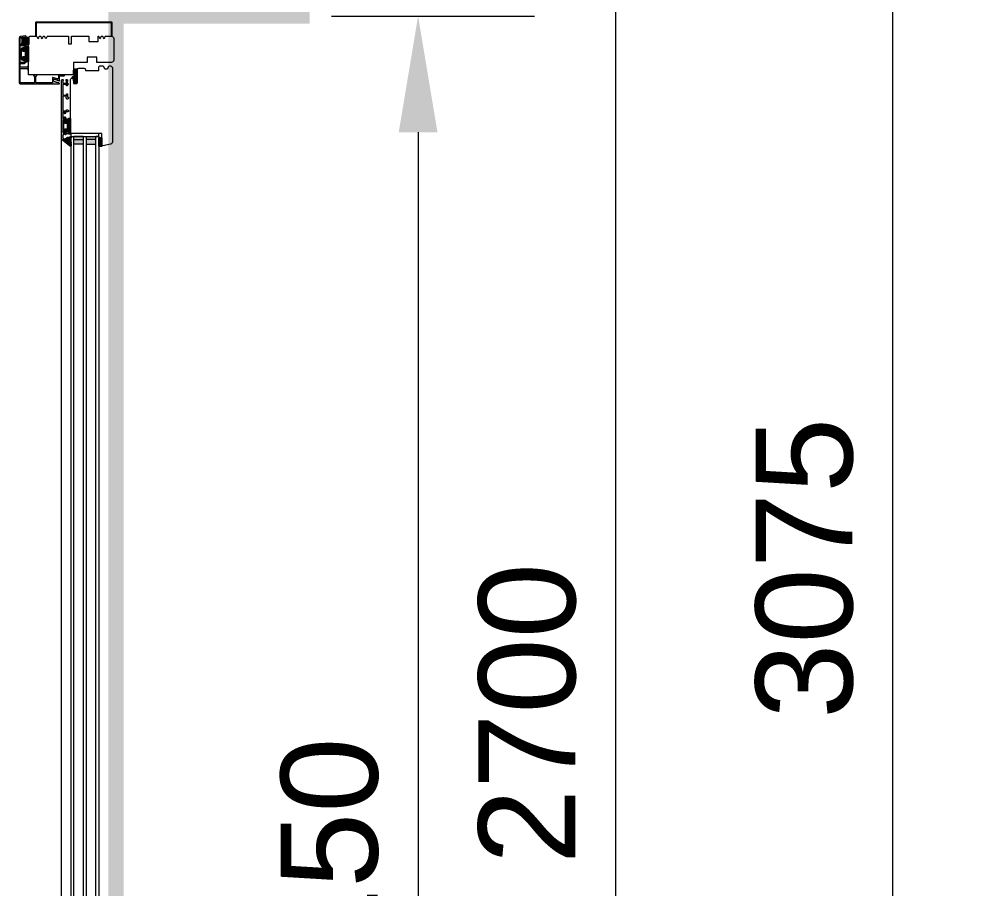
# Model space of a CAD drawing. Header units: inches. Extents: x -48459 to 205009, y 10398 to 54474.
# Drawn here: x 88844 to 90076, y 49098 to 50220 of the extents above; entities that cross this region are included whole.
import ezdxf

# ---------------------------------------------------------------- set-up
doc = ezdxf.new("R2010")
doc.units = ezdxf.units.IN
doc.header["$MEASUREMENT"] = 0
for name, color, linetype in [('10-095_Xref_Sections$0$1', 7, 'Continuous'), ('10-095_Xref_Sections$0$AR-Win', 5, 'Continuous'), ('10-095_Xref_Sections$0$AR-Win-Details', 1, 'Continuous'), ('10-095_Xref_Sections$0$SKR', 6, 'Continuous'), ('AR-backround', 9, 'Continuous'), ('AR-PROJECT-DIMS', 8, 'Continuous'), ('QSS EXIST WINDOW', 8, 'Continuous')]:
    doc.layers.add(name, color=color, linetype=linetype)
doc.layers.add('AIRTIGHTNESS-LINE', color=7, linetype='Continuous', true_color=0x3239f5)
doc.styles.add('MS_1.50_2.5mm', font='arial.ttf', dxfattribs={"height": 125})
doc.dimstyles.new('MS_1.50_2.5mm', dxfattribs={"dimtxt": 125, "dimasz": 150, "dimexe": 150, "dimexo": 100, "dimgap": 50, "dimtad": 1, "dimtoh": 1, "dimdec": 0, "dimdsep": 46, "dimtxsty": 'MS_1.50_2.5mm', "dimcen": 150, "dimclre": 256, "dimclrt": 4, "dimadec": 0, "dimazin": 0, "dimtfac": 1, "dimtdec": 0, "dimtix": 1, "dimtmove": 2, "dimatfit": 2, "dimfxl": 1, "dimlwd": 18, "dimlwe": 18, "dimarcsym": 0})

# ---------------------------------------------------------------- blocks, each defined once
blk = doc.blocks.new('*D214')
at = {"layer": 'AR-PROJECT-DIMS', "lineweight": 18, "transparency": 16777216}
for p, q in [((89714.3, 50674.2), (89764.3, 50674.2)), ((89714.3, 47974.2), (89764.3, 47974.2))]:
    blk.add_line(p, q, dxfattribs=at)
at = {"layer": 'AR-PROJECT-DIMS', "color": 0, "lineweight": 18, "transparency": 16777216}
blk.add_line((89614.3, 48124.2), (89614.3, 50524.2), dxfattribs=at)
at = {"layer": 'AR-PROJECT-DIMS', "color": 0, "transparency": 16777216}
for points in [[(89589.3, 50524.2), (89639.3, 50524.2), (89614.3, 50674.2)], [(89589.3, 48124.2), (89639.3, 48124.2), (89614.3, 47974.2)]]:
    blk.add_solid(points, dxfattribs=at)
at = {"layer": 'Defpoints', "color": 0, "transparency": 16777216}
for p in [(89614.3, 50674.2), (89614.3, 50674.2), (89614.3, 47974.2)]:
    blk.add_point(p, dxfattribs=at)
at = {"layer": 'AR-PROJECT-DIMS', "color": 4, "transparency": 16777216, "insert": (89500.4, 49324.2), "char_height": 125, "attachment_point": 5, "rotation": 90, "style": 'MS_1.50_2.5mm'}
blk.add_mtext('2700', dxfattribs=at)
blk = doc.blocks.new('*D215')
at = {"layer": 'AR-PROJECT-DIMS', "lineweight": 18, "transparency": 16777216}
for p, q in [((89953.9, 51049.2), (89821.9, 51049.2)), ((89953.9, 47974.2), (89821.9, 47974.2))]:
    blk.add_line(p, q, dxfattribs=at)
at = {"layer": 'AR-PROJECT-DIMS', "color": 0, "lineweight": 18, "transparency": 16777216}
blk.add_line((89971.9, 48124.2), (89971.9, 50899.2), dxfattribs=at)
at = {"layer": 'AR-PROJECT-DIMS', "color": 0, "transparency": 16777216}
for points in [[(89946.9, 50899.2), (89996.9, 50899.2), (89971.9, 51049.2)], [(89946.9, 48124.2), (89996.9, 48124.2), (89971.9, 47974.2)]]:
    blk.add_solid(points, dxfattribs=at)
at = {"layer": 'Defpoints', "color": 0, "transparency": 16777216}
for p in [(89971.9, 51049.2), (90053.9, 51049.2), (90053.9, 47974.2)]:
    blk.add_point(p, dxfattribs=at)
at = {"layer": 'AR-PROJECT-DIMS', "color": 4, "transparency": 16777216, "insert": (89858, 49511.7), "char_height": 125, "attachment_point": 5, "rotation": 90, "style": 'MS_1.50_2.5mm'}
blk.add_mtext('3075', dxfattribs=at)
blk = doc.blocks.new('*D216')
at = {"layer": 'AR-PROJECT-DIMS', "lineweight": 18, "transparency": 16777216}
for p, q in [((89247.6, 50224.2), (89509.2, 50224.2)), ((89247.6, 47974.2), (89509.2, 47974.2))]:
    blk.add_line(p, q, dxfattribs=at)
at = {"layer": 'AR-PROJECT-DIMS', "color": 0, "lineweight": 18, "transparency": 16777216}
blk.add_line((89359.2, 50074.2), (89359.2, 48124.2), dxfattribs=at)
at = {"layer": 'AR-PROJECT-DIMS', "color": 0, "transparency": 16777216}
for points in [[(89334.2, 50074.2), (89384.2, 50074.2), (89359.2, 50224.2)], [(89334.2, 48124.2), (89384.2, 48124.2), (89359.2, 47974.2)]]:
    blk.add_solid(points, dxfattribs=at)
at = {"layer": 'Defpoints', "color": 0, "transparency": 16777216}
for p in [(89147.6, 50224.2), (89147.6, 47974.2), (89359.2, 47974.2)]:
    blk.add_point(p, dxfattribs=at)
at = {"layer": 'AR-PROJECT-DIMS', "color": 4, "transparency": 16777216, "insert": (89245.4, 49099.2), "char_height": 125, "attachment_point": 5, "rotation": 90, "style": 'MS_1.50_2.5mm'}
blk.add_mtext('2250', dxfattribs=at)
blk = doc.blocks.new('10-095_Xref_Sections$0$new block')
at = {"layer": '10-095_Xref_Sections$0$SKR'}
blk.add_hatch(color=8, dxfattribs=at).paths.add_polyline_path([(0, 0), (7.6, 0), (7.6, 9), (0, 9)])
at = {"layer": '10-095_Xref_Sections$0$1'}
blk.add_lwpolyline([(0, 0), (7.6, 0), (7.6, 9), (0, 9)], close=True, dxfattribs=at)
blk = doc.blocks.new('10-095_Xref_Sections$0$DAFACELL 9x10')
at = {"layer": '10-095_Xref_Sections$0$1'}
blk.add_blockref('10-095_Xref_Sections$0$new block', (0, 0), dxfattribs=at)
blk = doc.blocks.new('10-095_Xref_Sections$0$0-8577')
at = {"layer": '10-095_Xref_Sections$0$SKR'}
h = blk.add_hatch(color=8, dxfattribs=at)
h.paths.add_polyline_path([(6.3, 5.4, 0.414214), (5.3, 6.4), (4.9, 6.4, 0.207979), (4.6, 6.3), (2.7, 3.9, -0.070255), (2.6, 3.9), (1.4, 3.1, 0.8435), (1.5, 2.7), (2.6, 3, 0.162392), (4.3, 4.2, -0.776926), (4.7, 4.1), (4.5, 1.4, -0.417663), (2.9, 0), (0, 0), (0, -0.1, 0.395204), (0.9, -1.1), (4.5, -1.1, -0.381979), (4.8, -1.4), (4.8, -3), (5.1, -9.7), (5.1, -9.7), (6.3, -10.3)])
h.paths.add_polyline_path([(3.8, -3.7, -0.071654), (4.8, -3), (4.8, -1.4, 0.377233), (4.5, -1.1), (0.9, -1.1, -0.395894), (0, -0.1), (0, 0), (-0.1, 0, 0.420356), (-0.2, -0.1, 0.387893), (0.9, -1.3), (3.9, -1.3, -0.711832), (4, -1.8, 0.06126), (2.8, -2.8, 0.086059), (1.9, -4.1, 0.248856), (2, -5.6, -0.835559), (1.9, -5.6, 0.60246), (1.3, -5.9), (1.3, -9.2, 0.188277), (1.6, -9.8), (2.1, -10.5, 0.197383), (2.8, -10.8), (3.2, -10.8, -0.050447), (3.3, -10.8), (6.2, -11.6, 0.622259), (6.5, -11.3, -0.102153), (6.3, -10.5), (6.3, -10.3), (5.1, -9.7), (3.2, -9.6, -0.550436), (3, -9.3, 0.211771), (3.5, -5.5, -0.112486), (3.5, -4.2, -0.163583)])
at = {"layer": '10-095_Xref_Sections$0$1'}
for points in [[(3, -9.3, 0.550436), (3.2, -9.6), (5.1, -9.7), (6.3, -10.3), (6.3, -10.5, 0.102153), (6.5, -11.3, -0.622259), (6.2, -11.6), (3.3, -10.8, 0.050447), (3.2, -10.8), (2.8, -10.8, -0.197383), (2.1, -10.5), (1.6, -9.8, -0.188277), (1.3, -9.2), (1.3, -5.9, -0.60246), (1.9, -5.6, 0.835559), (2, -5.6, -0.248856), (1.9, -4.1, -0.086059), (2.8, -2.8, -0.06126), (4, -1.8, 0.711832), (3.9, -1.3), (0.9, -1.3, -0.387893), (-0.2, -0.1, -0.420356), (-0.1, 0), (0, 0), (0, -0.1, 0.395204), (0.9, -1.1), (4.5, -1.1, -0.381979), (4.8, -1.4), (4.8, -3, 0.071654), (3.8, -3.7, 0.163583), (3.5, -4.2, 0.112486), (3.5, -5.5, -0.211771)], [(6.3, 5.4), (6.3, -10.3), (5.1, -9.7), (5.1, -9.7), (4.8, -1.4, 0.381979), (4.5, -1.1), (0.9, -1.1, -0.395204), (0, -0.1), (0, 0), (2.9, 0, 0.417663), (4.5, 1.4), (4.7, 4.1, 0.773489), (4.3, 4.2, -0.162392), (2.6, 3), (1.5, 2.7, -0.8435), (1.4, 3.1), (2.6, 3.9, 0.070255), (2.7, 3.9), (4.6, 6.3, -0.207979), (4.9, 6.4), (5.3, 6.4, -0.414214)]]:
    blk.add_lwpolyline(points, format="xyb", close=True, dxfattribs=at)
blk = doc.blocks.new('10-095_Xref_Sections$0$3719')
at = {"layer": '10-095_Xref_Sections$0$1'}
blk.add_line((0, 3), (0, 0), dxfattribs=at)
blk.add_lwpolyline([(-9.4, 3), (-9.4, 0), (9.4, 0), (9.4, 3)], close=True, dxfattribs=at)
blk.add_lwpolyline([(4.3, 3.9, -0.414214), (3.7, 4.4), (3.7, 6.4, -0.43286), (5.1, 7.7, -0.228005), (5.7, 7.4), (6.2, 6.7, -0.180307), (6.5, 5.3, 0.612104), (6.8, 5.2), (7.9, 5.7, 0.388879), (7.9, 6), (6.6, 8.9, 0.291473), (5.2, 9.8), (-5.2, 9.8, 0.291473), (-6.6, 8.9), (-7.9, 6, 0.388879), (-7.9, 5.7), (-6.8, 5.2, 0.612104), (-6.5, 5.3, -0.180307), (-6.2, 6.7), (-5.7, 7.4, -0.228005), (-5.1, 7.7, -0.43286), (-3.8, 6.4), (-3.8, 4.4, -0.414214), (-4.3, 3.9)], format="xyb", dxfattribs=at)
blk.add_lwpolyline([(7, 3), (6.8, 3.9), (-6.8, 3.9), (-7, 3)], dxfattribs=at)
blk = doc.blocks.new('10-095_Xref_Sections$0$0-7015')
at = {"layer": '10-095_Xref_Sections$0$SKR'}
blk.add_hatch(color=8, dxfattribs=at).paths.add_polyline_path([(4, 0), (4, 10), (0, 10), (0, 0)])
at = {"layer": '10-095_Xref_Sections$0$1'}
blk.add_lwpolyline([(4, 0), (4, 10), (0, 10), (0, 0)], close=True, dxfattribs=at)
blk = doc.blocks.new('10-095_Xref_Sections$0$0-9494')
at = {"layer": '10-095_Xref_Sections$0$SKR'}
h = blk.add_hatch(color=8, dxfattribs=at)
h.paths.add_polyline_path([(2.9, 2.7), (2.4, 2.7, -0.414214), (1.4, 3.7), (1.4, 7.7, -0.414214), (2.4, 8.7), (3, 8.7), (3, 9.2, 0.001268), (3, 9.2, 0.233167), (2.8, 9.6), (2.1, 10.2, 0.113307), (1.8, 10.3, -0.363964), (1, 11.4), (1, 11.5, 1), (0, 11.5), (0, 10.3, 0.15865), (0.2, 9.7), (0.8, 8.8, -0.181533), (0.9, 8.6), (0.9, 7), (0.8, 8.4, 1.490394), (0, 8.5), (0.6, 5.6, -0.224772), (0.8, 5.3), (0.8, 4.3, -0.02049), (0.5, 3.6), (0, 0.8, 1.097571), (0.8, 0.7), (1, 1.6, -0.606269), (1.5, 2.2), (2.7, 1.6, 0.757758), (3, 1.9)])
h.paths.add_polyline_path([(5.9, 3.8, 0.256885), (6, 4), (6, 5), (6.2, 5, 0.265117), (6.2, 5.6), (6, 5.6), (6, 6.5, 0.256885), (5.9, 6.7), (4.5, 7.6, 0.591235), (4.1, 7.4), (4.1, 7.2), (3.2, 7.3, -0.338897), (3, 7.6), (3, 8.7), (2.4, 8.7, 0.414214), (1.4, 7.7), (1.4, 3.7, 0.414214), (2.4, 2.7), (2.9, 2.7), (2.9, 3, -0.414214), (3.2, 3.3), (4.1, 3.4), (4.1, 3.1, 0.591235), (4.5, 2.9)])
h.paths.add_polyline_path([(3.1, 4.6), (3.1, 6, -0.414214), (3.4, 6.3), (4.7, 6.3, -0.351472), (5.1, 6), (5.1, 4.6, -0.351472), (4.7, 4.3), (3.4, 4.3, -0.414214)], flags=16)
h.paths.add_polyline_path([(2, 7.1, -1), (2.4, 7.1, -1)], flags=16)
at = {"layer": '10-095_Xref_Sections$0$1'}
for points in [[(1, 11.4, 0.363964), (1.8, 10.3, -0.113307), (2.1, 10.2), (2.8, 9.6, -0.233167), (3, 9.2, -0.001268), (3, 9.2), (3, 8.7), (2.4, 8.7, 0.414214), (1.4, 7.7), (1.4, 3.7, 0.414214), (2.4, 2.7), (2.9, 2.7), (3, 1.9, -0.757758), (2.7, 1.6), (1.5, 2.2, 0.606269), (1, 1.6), (0.8, 0.7, -1.097571), (0, 0.8), (0.5, 3.6, 0.02049), (0.8, 4.3), (0.8, 5.3, 0.224772), (0.6, 5.6), (0, 8.5, -1.490394), (0.8, 8.4), (0.9, 7), (0.9, 8.6, 0.181533), (0.8, 8.8), (0.2, 9.7, -0.15865), (0, 10.3), (0, 11.5, -1), (1, 11.5)], [(4.1, 7.2), (4.1, 7.4, -0.591235), (4.5, 7.6), (5.9, 6.7, -0.256885), (6, 6.5), (6, 5.6), (6.2, 5.6, -0.265117), (6.2, 5), (6, 5), (6, 4, -0.256885), (5.9, 3.8), (4.5, 2.9, -0.591235), (4.1, 3.1), (4.1, 3.4), (3.2, 3.3, 0.414214), (2.9, 3), (2.9, 2.7), (2.4, 2.7, -0.414214), (1.4, 3.7), (1.4, 7.7, -0.414214), (2.4, 8.7), (3, 8.7), (3, 7.6, 0.338897), (3.2, 7.3)], [(3.4, 4.3, -0.414214), (3.1, 4.6), (3.1, 6, -0.414214), (3.4, 6.3), (4.7, 6.3, -0.351472), (5.1, 6), (5.1, 4.6, -0.351472), (4.7, 4.3)]]:
    blk.add_lwpolyline(points, format="xyb", close=True, dxfattribs=at)
blk.add_circle((2.2, 7.1), 0.201, dxfattribs=at)

msp = doc.modelspace()

# ---------------------------------------------------------------- hatches: boundary and pattern name
at = {"layer": 'AIRTIGHTNESS-LINE'}
h = msp.add_hatch(color=256, dxfattribs=at)
h.dxf.hatch_style = 1
h.paths.add_polyline_path([(90979.4, 50234.2), (90739.3, 50234.2), (90739.3, 51059.2), (89199.4, 51059.2), (89199.4, 50234.2), (88959.3, 50234.2), (88959.3, 47964.2), (90979.4, 47964.2)])
h.paths.add_polyline_path([(89219.4, 50214.2), (89219.4, 51039.2), (90719.3, 51039.2), (90719.3, 50214.2), (90959.4, 50214.2), (90959.4, 47984.2), (88979.3, 47984.2), (88979.3, 50214.2)], flags=16)
at = {"layer": 'QSS EXIST WINDOW', "lineweight": 13}
for points in [[(88846.1, 50197.8), (88852.7, 50198.6, -0.450467), (88853.3, 50198.1), (88853.3, 50197.7, -0.378866), (88852.8, 50197.2), (88849.2, 50196.8, 0.378866), (88848.8, 50196.3), (88848.8, 50195.3, -0.418465), (88848.1, 50194.6, -0.418465), (88847.4, 50195.3), (88847.4, 50196.3, 0.450467), (88847.1, 50196.5), (88846.3, 50196.4, 0.378866), (88845.8, 50195.8), (88845.8, 50187.7, 0.414214), (88845.9, 50187.6), (88847.3, 50187.6, 0.414214), (88847.4, 50187.7), (88847.4, 50188.9, -0.418465), (88848.1, 50189.6, -0.418465), (88848.8, 50188.9), (88848.8, 50187.7, 0.414214), (88848.9, 50187.6), (88850.8, 50187.6, -0.170484), (88851.1, 50187.5), (88853.1, 50186, -0.227653), (88853.3, 50185.6), (88853.3, 50182.9, -0.339455), (88852.9, 50182.4), (88852.3, 50182.2, -0.065543), (88852.2, 50182.2), (88851.4, 50182.2, -0.267951), (88851.2, 50182.3), (88850.8, 50183, -0.131651), (88850.8, 50183.1), (88850.8, 50183.4, -0.183041), (88850.8, 50183.5), (88851.7, 50184.6, 0.428552), (88851.7, 50185.3), (88850.7, 50186.1, 0.170484), (88850.3, 50186.2), (88846.3, 50186.2, 0.414214), (88845.8, 50185.7), (88845.8, 50164.7, 0.414214), (88846.3, 50164.2), (88850.3, 50164.2, 0.170484), (88850.7, 50164.3), (88851.7, 50165.1, 0.428552), (88851.7, 50165.8), (88850.8, 50166.9, -0.183041), (88850.8, 50167), (88850.8, 50167.3, -0.131651), (88850.8, 50167.4), (88851.2, 50168.1, -0.267951), (88851.4, 50168.2), (88852.2, 50168.2, -0.065543), (88852.3, 50168.2), (88852.9, 50168, -0.339455), (88853.3, 50167.6), (88853.3, 50164.8, -0.227653), (88853.1, 50164.5), (88851.1, 50162.9, -0.170484), (88850.8, 50162.8), (88846.3, 50162.8, 0.414214), (88845.8, 50162.3), (88845.8, 50158.5, 0.414214), (88846.3, 50158), (88854.5, 50158, 0.414214), (88855, 50158.5), (88855, 50158.8, -0.414214), (88855.5, 50159.3), (88855.9, 50159.3, -0.414214), (88856.4, 50158.8), (88856.4, 50155.8, -0.414214), (88855.9, 50155.3), (88855.5, 50155.3, -0.414214), (88855, 50155.8), (88855, 50156.1, 0.414214), (88854.5, 50156.6), (88846.3, 50156.6, 0.414214), (88845.8, 50156.1), (88845.8, 50138.6, 0.414214), (88846.4, 50138), (88863.9, 50138, 0.414214), (88864.4, 50138.5), (88864.4, 50146.3, 0.414214), (88863.9, 50146.8), (88863.6, 50146.8, -0.414214), (88863.1, 50147.3), (88863.1, 50147.7, -0.414214), (88863.6, 50148.2), (88866.6, 50148.2, -0.414214), (88867.1, 50147.7), (88867.1, 50147.3, -0.414214), (88866.6, 50146.8), (88866.3, 50146.8, 0.414214), (88865.8, 50146.3), (88865.8, 50138.5, 0.414214), (88866.3, 50138), (88887, 50138, 0.414214), (88887.5, 50138.5), (88887.5, 50144.5, -0.504041), (88888.1, 50144.9), (88893.7, 50143.2, 0.504041), (88895, 50144.2), (88895, 50147.7, -0.414214), (88895.5, 50148.2), (88902.2, 50148.2, -0.43695), (88902.9, 50147.5, -0.43695), (88902.2, 50146.8), (88897.4, 50146.8, 0.414214), (88896.4, 50145.8), (88896.4, 50140.8, -0.509525), (88896.2, 50140.7), (88895.3, 50141.1), (88895.3, 50141.3), (88894.7, 50141.2), (88894.7, 50141.5), (88894.1, 50141.4), (88894.2, 50141.7), (88893.5, 50141.6), (88893.6, 50141.9), (88893, 50141.8), (88893, 50142.1), (88892.4, 50142), (88892.4, 50142.2), (88891.8, 50142.2), (88891.9, 50142.4), (88891.2, 50142.4), (88891.3, 50142.6), (88890.7, 50142.6), (88889.5, 50142.9, 0.509525), (88888.9, 50142.5), (88888.9, 50140.6, 0.32492), (88889.2, 50140.1), (88890.1, 50139.8), (88890.6, 50139.4), (88890.7, 50139.6), (88891.2, 50139.2), (88891.3, 50139.4), (88891.8, 50139), (88891.8, 50139.2), (88892.4, 50138.8), (88892.4, 50139), (88892.9, 50138.6), (88893, 50138.9), (88893.5, 50138.4), (88893.6, 50138.7), (88894.1, 50138.2), (88894.1, 50138.5), (88894.7, 50138), (88894.7, 50138.3), (88895.7, 50138, -0.320103), (88896.4, 50137.1), (88896.4, 50136.8, -0.414214), (88896.2, 50136.6), (88846.4, 50136.6, -0.414214), (88844.4, 50138.6), (88844.4, 50195.8, -0.378866)], [(88906, 50142.2, -0.414214), (88906.7, 50141.5), (88906.7, 50140.9, -0.490362), (88906.4, 50140.7), (88906.6, 50140.4, -0.689457), (88906.4, 50140.1), (88906.6, 50139.8, -0.689457), (88906.4, 50139.4), (88906.6, 50139.1, -0.689457), (88906.4, 50138.8), (88906.6, 50138.5, -0.6894), (88906.4, 50138.2), (88906.4, 50137.6, 0.414214), (88906.9, 50137.1), (88907.3, 50137.1, -1.064712), (88907.2, 50135.9, 0.451416), (88907, 50135.7), (88907, 50135.1, -0.414214), (88906, 50134.1), (88905.8, 50134.1, -0.812836), (88905.6, 50134.7, 0.298217), (88905.8, 50134.9), (88905.8, 50135.7, 0.414214), (88905.6, 50135.9), (88901.1, 50135.9, 0.414214), (88900.6, 50135.4), (88900.6, 50134.9, 0.298218), (88900.7, 50134.7, -0.654656), (88900.7, 50134.1, 0.298218), (88900.6, 50133.9), (88900.6, 50124.1, 0.298218), (88900.7, 50123.9, -0.654656), (88900.7, 50123.3, 0.298218), (88900.6, 50123.1), (88900.6, 50122.6, 0.414214), (88901.1, 50122.1), (88905.6, 50122.1, 0.414214), (88905.8, 50122.3), (88905.8, 50123.1, 0.298217), (88905.6, 50123.3, -0.812836), (88905.8, 50123.9), (88906, 50123.9, -0.414214), (88907, 50122.9), (88907, 50119.8, 0.414214), (88907.2, 50119.6), (88907.7, 50119.6, -0.414214), (88907.9, 50119.4), (88907.9, 50117.8, -0.339454), (88907.5, 50117.3), (88906.9, 50117.1, -0.065544), (88906.8, 50117.1), (88906, 50117.1, -0.267949), (88905.8, 50117.2), (88905.3, 50118.1, -0.131652), (88905.3, 50118.2), (88905.3, 50120.5, 0.414214), (88905.1, 50120.7), (88901.3, 50120.7, 0.414214), (88900.8, 50120.2), (88900.8, 50102.3, 0.414214), (88901.3, 50101.8), (88905, 50101.8, 0.267949), (88905.2, 50101.9), (88905.8, 50103, -0.267949), (88906, 50103.1), (88906.8, 50103.1, -0.065544), (88906.9, 50103.1), (88907.5, 50102.9, -0.339454), (88907.9, 50102.5), (88907.9, 50101.1, -0.414214), (88907.4, 50100.6), (88904.5, 50100.6, 0.414214), (88904.3, 50100.4), (88904.3, 50099.1, -0.414214), (88903.3, 50098.1), (88903.1, 50098.1, -0.812836), (88902.9, 50098.7, 0.298217), (88903.1, 50098.8), (88903.1, 50100.2, 0.414214), (88902.9, 50100.4), (88901.3, 50100.4, 0.414214), (88900.8, 50099.9), (88900.8, 50098.8, 0.298217), (88900.9, 50098.7, -0.654654), (88900.9, 50098.1, 0.298217), (88900.8, 50097.9), (88900.8, 50094.3, 0.298219), (88900.9, 50094.1, -0.65466), (88900.9, 50093.5, 0.298219), (88900.8, 50093.4), (88900.8, 50092.4, 0.414214), (88901.3, 50091.9), (88902.9, 50091.9, 0.414214), (88903.1, 50092.1), (88903.1, 50093.4, 0.298217), (88902.9, 50093.5, -0.812836), (88903.1, 50094.1), (88903.3, 50094.1, -0.414214), (88904.3, 50093.1), (88904.3, 50091.8, 0.414214), (88904.5, 50091.6), (88907.4, 50091.6, -0.414214), (88907.9, 50091.1), (88907.9, 50089.8, -0.339454), (88907.5, 50089.3), (88906.9, 50089.1, -0.065544), (88906.8, 50089.1), (88906, 50089.1, -0.267949), (88905.8, 50089.2), (88905.2, 50090.3, 0.267949), (88905, 50090.4), (88901.3, 50090.4, 0.414214), (88900.8, 50089.9), (88900.8, 50074.5, 0.414214), (88901.3, 50074), (88905.1, 50074, 0.267949), (88905.3, 50074.1), (88905.8, 50075, -0.267949), (88906, 50075.1), (88906.8, 50075.1, -0.065544), (88906.9, 50075.1), (88907.5, 50074.9, -0.339454), (88907.9, 50074.5), (88907.9, 50072.8, -0.414214), (88907.4, 50072.3), (88905.1, 50072.3, 0.414214), (88904.9, 50072.1), (88904.9, 50071.8, -0.414214), (88904.2, 50071.1), (88904, 50071.1, -0.720759), (88903.8, 50071.6, 0.236068), (88903.9, 50071.8), (88903.9, 50072.4, 0.414214), (88903.7, 50072.6), (88902, 50072.6, 0.414214), (88901.8, 50072.4), (88901.8, 50071.8, 0.236068), (88901.8, 50071.6, -0.941844), (88901.5, 50071.1, 0.577398), (88900.8, 50070.7), (88900.8, 50066.6, 0.577376), (88901.5, 50066.2, -0.941813), (88901.8, 50065.7, 0.236068), (88901.8, 50065.5), (88901.8, 50064.9, 0.230868), (88901.8, 50064.7), (88903.5, 50063.4, 0.624869), (88903.9, 50063.5), (88903.9, 50065.5, 0.236068), (88903.8, 50065.7, -0.720759), (88904, 50066.2), (88904.3, 50066.2, 0.167343), (88904.4, 50066.2), (88906.2, 50067.6, -0.624869), (88908.2, 50066.7), (88908.2, 50066.1, -0.414214), (88907.5, 50065.4), (88907.4, 50065.4, -0.414214), (88907.2, 50065.6), (88907.2, 50066.7, 0.624869), (88906.8, 50066.9), (88904.9, 50065.4, 0.230868), (88904.9, 50065.2), (88904.9, 50062.2, 0.230868), (88904.9, 50062), (88906.8, 50060.6, 0.624869), (88907.2, 50060.7), (88907.2, 50061.2, -0.414214), (88907.4, 50061.4), (88907.5, 50061.4, -0.414214), (88908.2, 50060.7), (88908.2, 50059.4, 0.230868), (88908.2, 50059.2), (88910, 50057.9, -0.230868), (88910.2, 50057.5), (88910.2, 50057.2, -0.624869), (88909.3, 50056.8), (88900.7, 50063.5, -0.230868), (88900.7, 50063.7), (88900.7, 50063.9, 0.414214), (88900.5, 50064.1), (88900.1, 50064.1, -0.167343), (88900, 50064.1), (88899.5, 50064.5, -0.230868), (88899.2, 50065.2), (88899.2, 50141.2, -0.414214), (88900.2, 50142.2), (88900.6, 50142.2, -0.414214), (88901.3, 50141.5), (88901.3, 50141.4, -0.414214), (88901.1, 50141.2), (88900.8, 50141.2, 0.414214), (88900.6, 50141), (88900.6, 50137.9, 0.414214), (88901.1, 50137.4), (88905, 50137.4, 0.414214), (88905.5, 50137.9), (88905.5, 50141, 0.414214), (88905.3, 50141.2), (88905, 50141.2, -0.414214), (88904.8, 50141.4), (88904.8, 50141.5, -0.414214), (88905.5, 50142.2)]]:
    msp.add_hatch(color=256, dxfattribs=at).paths.add_polyline_path(points)
h = msp.add_hatch(color=256, dxfattribs=at)
h.paths.add_polyline_path([(88915.2, 50064.7), (88927.2, 50064.7), (88927.2, 50068.7), (88915.2, 50068.7)])
h.paths.add_polyline_path([(88915.2, 50058.7), (88927.2, 50058.7), (88927.2, 50064.7), (88915.2, 50064.7)])
h.paths.add_polyline_path([(88931.2, 50058.7), (88943.2, 50058.7), (88943.2, 50064.7), (88931.2, 50064.7)])
h.paths.add_polyline_path([(88931.2, 50064.7), (88943.2, 50064.7), (88943.2, 50068.7), (88931.2, 50068.7)])

# ---------------------------------------------------------------- linework, layer by layer
at = {"layer": '10-095_Xref_Sections$0$AR-Win-Details'}
msp.add_lwpolyline([(88866.4, 50198.2), (88866.4, 50216.2), (88963.4, 50216.2), (88963.4, 50198.2)], dxfattribs=at)
at = {"layer": 'AR-backround', "lineweight": 13}
for points in [[(88911.2, 50068.7), (88911.2, 48068.5), (88915.2, 48068.5), (88915.2, 50068.7)], [(88927.2, 50068.7), (88927.2, 48068.5), (88931.2, 48068.5), (88931.2, 50068.7)], [(88947.2, 50068.7), (88947.2, 48068.5), (88943.2, 48068.5), (88943.2, 50068.7)]]:
    msp.add_lwpolyline(points, dxfattribs=at)
at = {"layer": 'QSS EXIST WINDOW', "lineweight": 13}
for p, q in [((88899.2, 48072), (88899.2, 50065.2)), ((88927.2, 50068.7), (88915.2, 50068.7)), ((88915.2, 50064.7), (88927.2, 50064.7)), ((88927.2, 50058.7), (88915.2, 50058.7)), ((88931.2, 50068.7), (88943.2, 50068.7)), ((88943.2, 50064.7), (88931.2, 50064.7)), ((88931.2, 50058.7), (88943.2, 50058.7))]:
    msp.add_line(p, q, dxfattribs=at)
for points in [[(88866.6, 50146.8, 0.414214), (88867.1, 50147.3), (88867.1, 50147.7, 0.414214), (88866.6, 50148.2), (88863.6, 50148.2, 0.414214), (88863.1, 50147.7), (88863.1, 50147.3, 0.414214), (88863.6, 50146.8), (88863.9, 50146.8, -0.414214), (88864.4, 50146.3), (88864.4, 50138.5, -0.414214), (88863.9, 50138), (88846.4, 50138, -0.414214), (88845.8, 50138.6), (88845.8, 50156.1, -0.414214), (88846.3, 50156.6), (88854.5, 50156.6, -0.414214), (88855, 50156.1), (88855, 50155.8, 0.414214), (88855.5, 50155.3), (88855.9, 50155.3, 0.414214), (88856.4, 50155.8), (88856.4, 50158.8, 0.414214), (88855.9, 50159.3), (88855.5, 50159.3, 0.414214), (88855, 50158.8), (88855, 50158.5, -0.414214), (88854.5, 50158), (88846.3, 50158, -0.414214), (88845.8, 50158.5), (88845.8, 50162.3, -0.414214), (88846.3, 50162.8), (88850.8, 50162.8, 0.170484), (88851.1, 50162.9), (88853.1, 50164.5, 0.227653), (88853.3, 50164.8), (88853.3, 50167.6, 0.339455), (88852.9, 50168), (88852.3, 50168.2, 0.065543), (88852.2, 50168.2), (88851.4, 50168.2, 0.267951), (88851.2, 50168.1), (88850.8, 50167.4, 0.131651), (88850.8, 50167.3), (88850.8, 50167, 0.183041), (88850.8, 50166.9), (88851.7, 50165.8, -0.428552), (88851.7, 50165.1), (88850.7, 50164.3, -0.170484), (88850.3, 50164.2), (88846.3, 50164.2, -0.414214), (88845.8, 50164.7), (88845.8, 50185.7, -0.414214), (88846.3, 50186.2), (88850.3, 50186.2, -0.170484), (88850.7, 50186.1), (88851.7, 50185.3, -0.428552), (88851.7, 50184.6), (88850.8, 50183.5, 0.183041), (88850.8, 50183.4), (88850.8, 50183.1, 0.131651), (88850.8, 50183), (88851.2, 50182.3, 0.267951), (88851.4, 50182.2), (88852.2, 50182.2, 0.065543), (88852.3, 50182.2), (88852.9, 50182.4, 0.339455), (88853.3, 50182.9), (88853.3, 50185.6, 0.227653), (88853.1, 50186), (88851.1, 50187.5, 0.170484), (88850.8, 50187.6), (88848.9, 50187.6, -0.414214), (88848.8, 50187.7), (88848.8, 50188.9, 0.414214), (88848.1, 50189.6), (88848, 50189.6, 0.414214), (88847.4, 50188.9), (88847.4, 50187.7, -0.414214), (88847.3, 50187.6), (88845.9, 50187.6, -0.414214), (88845.8, 50187.7), (88845.8, 50195.8, -0.378866), (88846.3, 50196.4), (88847.1, 50196.5, -0.450467), (88847.4, 50196.3), (88847.4, 50195.3, 0.414214), (88848, 50194.6), (88848.1, 50194.6, 0.414214), (88848.8, 50195.3), (88848.8, 50196.3, -0.378866), (88849.2, 50196.8), (88852.8, 50197.2, 0.378866), (88853.3, 50197.7), (88853.3, 50198.1, 0.450467), (88852.7, 50198.6), (88846.1, 50197.8, 0.378866), (88844.4, 50195.8), (88844.4, 50138.6, 0.414214), (88846.4, 50136.6), (88896.2, 50136.6, 0.414214), (88896.4, 50136.8), (88896.4, 50137, 0.329751), (88895.7, 50138), (88894.7, 50138.3), (88894.7, 50138), (88894.1, 50138.5), (88894.1, 50138.2), (88893.6, 50138.7), (88893.5, 50138.4), (88893, 50138.9), (88892.9, 50138.6), (88892.4, 50139), (88892.4, 50138.8), (88891.8, 50139.2), (88891.8, 50139), (88891.3, 50139.4), (88891.2, 50139.2), (88890.7, 50139.6), (88890.6, 50139.4), (88890.1, 50139.8), (88889.2, 50140.1, -0.32492), (88888.9, 50140.6), (88888.9, 50142.5, -0.509525), (88889.5, 50142.9), (88890.7, 50142.6), (88891.3, 50142.6), (88891.2, 50142.4), (88891.9, 50142.4), (88891.8, 50142.2), (88892.4, 50142.2), (88892.4, 50142), (88893, 50142.1), (88893, 50141.8), (88893.6, 50141.9), (88893.5, 50141.6), (88894.2, 50141.7), (88894.1, 50141.4), (88894.7, 50141.5), (88894.7, 50141.2), (88895.3, 50141.3), (88895.3, 50141.1), (88896.2, 50140.7, 0.509525), (88896.4, 50140.8), (88896.4, 50145.8, -0.414214), (88897.4, 50146.8), (88902.2, 50146.8, 0.414214), (88902.9, 50147.5), (88902.9, 50147.6, 0.414214), (88902.2, 50148.2), (88895.5, 50148.2, 0.414214), (88895, 50147.7), (88895, 50144.2, -0.504041), (88893.7, 50143.2), (88888.1, 50144.9, 0.504041), (88887.5, 50144.5), (88887.5, 50138.5, -0.414214), (88887, 50138), (88866.3, 50138, -0.414214), (88865.8, 50138.5), (88865.8, 50146.3, -0.414214), (88866.3, 50146.8)], [(88934.4, 50198.2), (88934.4, 50191.2), (88946.4, 50191.2), (88946.4, 50198.2, -0.314197), (88947.3, 50197.6), (88947.9, 50195.9, 0.697224), (88949.8, 50195.9), (88950.4, 50197.6, -0.697224), (88952.3, 50197.6), (88952.9, 50195.9, 0.697224), (88954.8, 50195.9), (88955.4, 50197.6, -0.314197), (88956.4, 50198.2), (88963.4, 50198.2, -0.414214), (88966.4, 50195.2), (88966.4, 50167.2, -0.414214), (88963.4, 50164.2), (88944.8, 50164.2), (88944.8, 50171.2), (88932.4, 50171.2), (88932.4, 50164.2), (88914.4, 50164.2), (88914.4, 50149.7, -0.414214), (88912.9, 50148.2), (88856.4, 50148.2), (88856.4, 50195.2, -0.414214), (88859.4, 50198.2), (88866.4, 50198.2, -0.314197), (88867.3, 50197.6), (88867.9, 50195.9, 0.697224), (88869.8, 50195.9), (88870.4, 50197.6, -0.697224), (88872.3, 50197.6), (88872.9, 50195.9, 0.697224), (88874.8, 50195.9), (88875.4, 50197.6, -0.697224), (88877.3, 50197.6), (88877.9, 50195.9, 0.697224), (88879.8, 50195.9), (88880.4, 50197.6, -0.314197), (88881.4, 50198.2), (88907.9, 50198.2), (88907.9, 50188.2), (88911.9, 50188.2), (88911.9, 50198.2)], [(88951.2, 50057.7), (88951.2, 50072.7), (88910.9, 50072.7), (88910.9, 50142.2, -0.414214), (88912.9, 50144.2), (88914.4, 50144.2), (88914.4, 50137.2), (88919.4, 50137.2), (88919.4, 50154.7, -0.414214), (88921.4, 50156.7), (88928.4, 50156.7, -0.414214), (88929.9, 50155.2), (88929.9, 50153.7), (88947.2, 50153.7), (88947.2, 50158.2, -0.414214), (88948.7, 50159.7), (88952.4, 50159.7, -0.414214), (88953.9, 50158.2), (88953.9, 50157.7, 0.414214), (88955.4, 50156.2), (88957.9, 50156.2, 0.414214), (88959.4, 50157.7), (88959.4, 50158.2, -0.414214), (88960.9, 50159.7), (88961.9, 50159.7, -0.414214), (88964.9, 50156.7), (88964.9, 50061.8, -0.354119), (88962.5, 50058.9), (88952.4, 50056.7, -0.476976)], [(88905, 50141.2, -0.414214), (88904.8, 50141.4), (88904.8, 50141.5, -0.414214), (88905.5, 50142.2), (88906, 50142.2, -0.414214), (88906.7, 50141.5), (88906.7, 50141.5), (88906.7, 50140.9, -0.490362), (88906.4, 50140.7), (88906.6, 50140.4, -0.689457), (88906.4, 50140.1), (88906.6, 50139.8, -0.689457), (88906.4, 50139.4), (88906.6, 50139.1, -0.689457), (88906.4, 50138.8), (88906.6, 50138.5, -0.6894), (88906.4, 50138.2), (88906.4, 50137.6, 0.414214), (88906.9, 50137.1), (88907.3, 50137.1, -1.064712), (88907.2, 50135.9, 0.451416), (88907, 50135.7), (88907, 50135.1, -0.414214), (88906, 50134.1), (88905.8, 50134.1, -0.812836), (88905.6, 50134.7, 0.298217), (88905.8, 50134.9), (88905.8, 50135.7, 0.414214), (88905.6, 50135.9), (88901.1, 50135.9, 0.414214), (88900.6, 50135.4), (88900.6, 50134.9, 0.298218), (88900.7, 50134.7, -0.654656), (88900.7, 50134.1, 0.298218), (88900.6, 50133.9), (88900.6, 50124.1, 0.298218), (88900.7, 50123.9, -0.654656), (88900.7, 50123.3, 0.298218), (88900.6, 50123.1), (88900.6, 50122.6, 0.414214), (88901.1, 50122.1), (88905.6, 50122.1, 0.414214), (88905.8, 50122.3), (88905.8, 50123.1, 0.298217), (88905.6, 50123.3, -0.812836), (88905.8, 50123.9), (88906, 50123.9, -0.414214), (88907, 50122.9), (88907, 50119.8, 0.414214), (88907.2, 50119.6), (88907.7, 50119.6, -0.414214), (88907.9, 50119.4), (88907.9, 50117.8, -0.339454), (88907.5, 50117.3), (88906.9, 50117.1, -0.065544), (88906.8, 50117.1), (88906, 50117.1, -0.267949), (88905.8, 50117.2), (88905.3, 50118.1, -0.131652), (88905.3, 50118.2), (88905.3, 50120.5, 0.414214), (88905.1, 50120.7), (88901.3, 50120.7, 0.414214), (88900.8, 50120.2), (88900.8, 50102.3, 0.414214), (88901.3, 50101.8), (88905, 50101.8, 0.267949), (88905.2, 50101.9), (88905.8, 50103, -0.267949), (88906, 50103.1), (88906.8, 50103.1, -0.065544), (88906.9, 50103.1), (88907.5, 50102.9, -0.339454), (88907.9, 50102.5), (88907.9, 50101.1, -0.414214), (88907.4, 50100.6), (88904.5, 50100.6, 0.414214), (88904.3, 50100.4), (88904.3, 50099.1, -0.414214), (88903.3, 50098.1), (88903.1, 50098.1, -0.812836), (88902.9, 50098.7, 0.298217), (88903.1, 50098.8), (88903.1, 50100.2, 0.414214), (88902.9, 50100.4), (88901.3, 50100.4, 0.414214), (88900.8, 50099.9), (88900.8, 50098.8, 0.298217), (88900.9, 50098.7, -0.654654), (88900.9, 50098.1, 0.298217), (88900.8, 50097.9), (88900.8, 50094.3, 0.298219), (88900.9, 50094.1, -0.65466), (88900.9, 50093.5, 0.298219), (88900.8, 50093.4), (88900.8, 50092.4, 0.414214), (88901.3, 50091.9), (88902.9, 50091.9), (88902.9, 50091.9, 0.414214), (88903.1, 50092.1), (88903.1, 50093.4, 0.298217), (88902.9, 50093.5, -0.812836), (88903.1, 50094.1), (88903.3, 50094.1, -0.414214), (88904.3, 50093.1), (88904.3, 50091.8, 0.414214), (88904.5, 50091.6), (88907.4, 50091.6, -0.414214), (88907.9, 50091.1), (88907.9, 50089.8, -0.339454), (88907.5, 50089.3), (88906.9, 50089.1, -0.065544), (88906.8, 50089.1), (88906, 50089.1, -0.267949), (88905.8, 50089.2), (88905.2, 50090.3, 0.267949), (88905, 50090.4), (88901.3, 50090.4, 0.414214), (88900.8, 50089.9), (88900.8, 50074.5, 0.414214), (88901.3, 50074), (88905.1, 50074, 0.267949), (88905.3, 50074.1), (88905.8, 50075, -0.267949), (88906, 50075.1), (88906.8, 50075.1, -0.065544), (88906.9, 50075.1), (88907.5, 50074.9, -0.339454), (88907.9, 50074.5), (88907.9, 50072.8, -0.414214), (88907.4, 50072.3), (88905.1, 50072.3, 0.414214), (88904.9, 50072.1), (88904.9, 50071.8, -0.414214), (88904.2, 50071.1), (88904, 50071.1, -0.720759), (88903.8, 50071.6, 0.236068), (88903.9, 50071.8), (88903.9, 50072.4, 0.414214), (88903.7, 50072.6), (88902, 50072.6, 0.414214), (88901.8, 50072.4), (88901.8, 50071.8, 0.236068), (88901.8, 50071.6, -0.941777), (88901.5, 50071.1, 0.577426), (88900.8, 50070.7), (88900.8, 50066.6, 0.577392), (88901.5, 50066.2, -0.941777), (88901.8, 50065.7, 0.236068), (88901.8, 50065.5), (88901.8, 50064.9, 0.230868), (88901.8, 50064.7), (88903.5, 50063.4, 0.624869), (88903.9, 50063.5), (88903.9, 50065.5, 0.236068), (88903.8, 50065.7, -0.720759), (88904, 50066.2), (88904.3, 50066.2, 0.167343), (88904.4, 50066.2), (88906.2, 50067.6, -0.624869), (88908.2, 50066.7), (88908.2, 50066.1, -0.414214), (88907.5, 50065.4), (88907.4, 50065.4, -0.414214), (88907.2, 50065.6), (88907.2, 50066.7, 0.624869), (88906.8, 50066.9), (88904.9, 50065.4, 0.230868), (88904.9, 50065.2), (88904.9, 50062.2, 0.230868), (88904.9, 50062), (88906.8, 50060.6, 0.624869), (88907.2, 50060.7), (88907.2, 50061.2, -0.414214), (88907.4, 50061.4), (88907.5, 50061.4, -0.414214), (88908.2, 50060.7), (88908.2, 50059.4, 0.230868), (88908.2, 50059.2), (88910, 50057.9, -0.230868), (88910.2, 50057.5), (88910.2, 50057.2, -0.624869), (88909.3, 50056.8), (88900.7, 50063.5, -0.230868), (88900.7, 50063.7), (88900.7, 50063.9, 0.414214), (88900.5, 50064.1), (88900.1, 50064.1, -0.167343), (88900, 50064.1), (88899.5, 50064.5, -0.230868), (88899.2, 50065.2), (88899.2, 50141.2, -0.414214), (88900.2, 50142.2), (88900.6, 50142.2, -0.414214), (88901.3, 50141.5), (88901.3, 50141.4, -0.414214), (88901.1, 50141.2), (88900.8, 50141.2, 0.414214), (88900.6, 50141), (88900.6, 50137.9, 0.414214), (88901.1, 50137.4), (88905, 50137.4, 0.414214), (88905.5, 50137.9), (88905.5, 50141, 0.414214), (88905.3, 50141.2)]]:
    msp.add_lwpolyline(points, format="xyb", close=True, dxfattribs=at)
msp.add_lwpolyline([(88911.2, 50068.7), (88947.2, 50068.7), (88947.2, 50072.7), (88911.2, 50072.7)], close=True, dxfattribs=at)
for points in [[(88911.2, 50068.7), (88911.2, 50068.7), (88915.2, 50068.7), (88915.2, 50068.7)], [(88927.2, 50068.7), (88927.2, 50068.7), (88931.2, 50068.7), (88931.2, 50068.7)], [(88947.2, 50068.7), (88947.2, 50068.7), (88943.2, 50068.7), (88943.2, 50068.7)]]:
    msp.add_lwpolyline(points, dxfattribs=at)

# ---------------------------------------------------------------- block references
at = {"layer": '10-095_Xref_Sections$0$AR-Win', "color": 1, "xscale": -1}
msp.add_blockref('10-095_Xref_Sections$0$DAFACELL 9x10', (88856.4, 50187.6), dxfattribs=at)
at = {"layer": 'QSS EXIST WINDOW', "lineweight": 13}
for name, p, rotation in [('10-095_Xref_Sections$0$3719', (88856.4, 50175.2), 90.00000000000001), ('10-095_Xref_Sections$0$3719', (88910.9, 50082.1), 90.00000000000001), ('10-095_Xref_Sections$0$0-9494', (88911.2, 50068.7), 180), ('10-095_Xref_Sections$0$0-7015', (88951.2, 50066.7), 180)]:
    msp.add_blockref(name, p, dxfattribs=dict(at, rotation=rotation))
at = {"layer": 'QSS EXIST WINDOW', "lineweight": 13, "xscale": -1, "rotation": 180}
msp.add_blockref('10-095_Xref_Sections$0$0-8577', (88913.1, 50144.2), dxfattribs=at)

# ---------------------------------------------------------------- dimensions: what is measured, and where the dimension line sits
at = {"layer": 'AR-PROJECT-DIMS'}
for p1, p2, distance, picture, middle in [((90053.9, 47974.2), (90053.9, 51049.2), 82, '*D215', (89858, 49511.7)), ((89614.3, 47974.2), (89614.3, 50674.2), 0, '*D214', (89500.4, 49324.2)), ((89147.6, 50224.2), (89147.6, 47974.2), 211.6, '*D216', (89245.4, 49099.2))]:
    dim = msp.add_aligned_dim(p1=p1, p2=p2, distance=distance, dimstyle='MS_1.50_2.5mm', dxfattribs=at)
    dim.commit()
    dim.dimension.update_dxf_attribs({"geometry": picture, "text_midpoint": middle})

doc.saveas('drawing.dxf')
